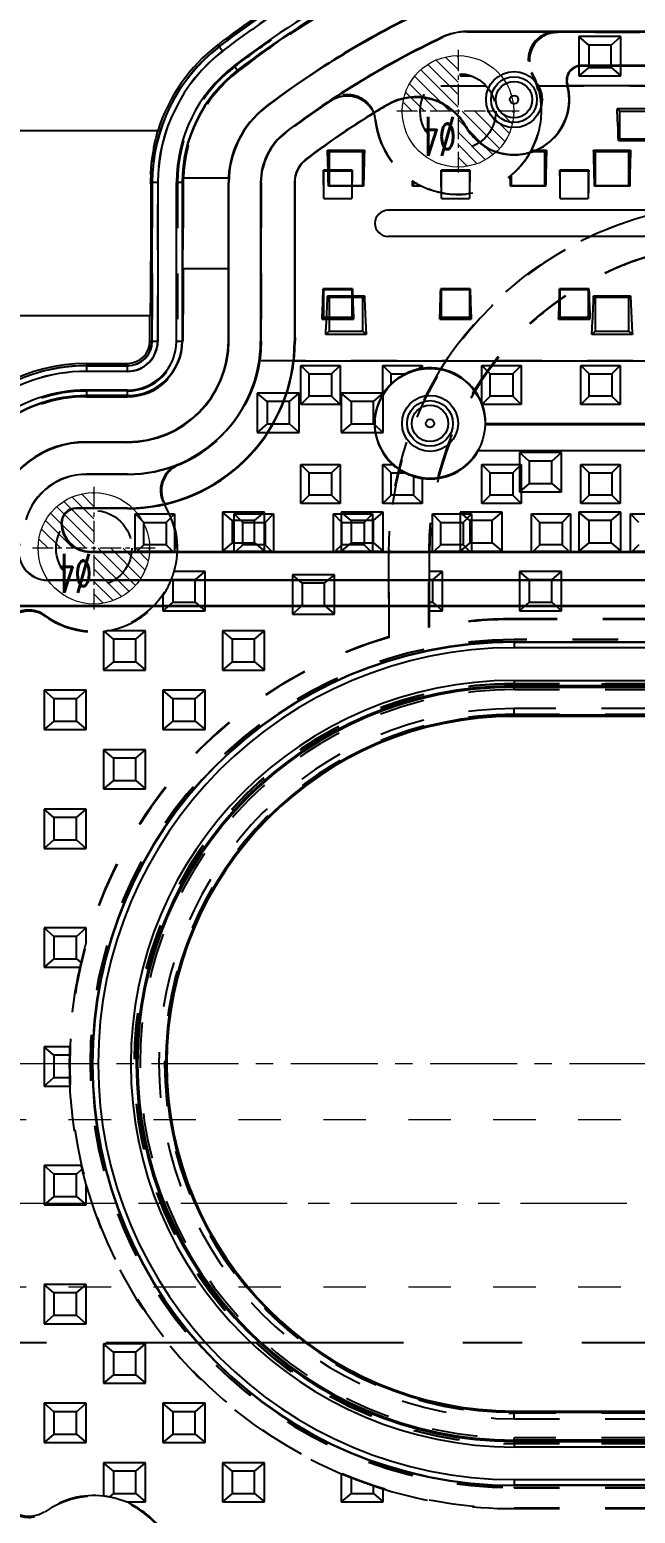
# Model space of a CAD drawing. Header units: millimetres. Extents: x -1495 to -116, y -3881 to 1305.
# Drawn here: x -769.8 to -748, y -362.9 to -309.7 of the extents above; entities that cross this region are included whole.
import ezdxf

# ---------------------------------------------------------------- set-up
doc = ezdxf.new("R2010")
doc.units = ezdxf.units.MM
doc.header["$LTSCALE"] = 16.335
doc.linetypes.add('CENTER', pattern=[0.6, 0.375, -0.075, 0.075, -0.075])
doc.linetypes.add('HIDDEN', pattern=[0.2, 0.1, -0.1])
doc.layers.get('0').update_dxf_attribs({"linetype": 'CONTINUOUS'})
for name, color, linetype, lineweight in [('center', 1, 'CENTER', 9), ('cool', 153, 'HIDDEN', 9), ('epin', 13, 'CONTINUOUS', 9)]:
    doc.layers.add(name, color=color, linetype=linetype, lineweight=lineweight)
doc.layers.add('DEFAULT_2', color=8, linetype='HIDDEN')
doc.styles.add('TXT05', font='txt.shx', dxfattribs={"width": 0.5, "bigfont": 'gbcbig.shx'})

# ---------------------------------------------------------------- blocks, each defined once
blk = doc.blocks.new('epin_ejp_4')
at = {"layer": 'epin'}
h = blk.add_hatch(dxfattribs=at)
h.set_pattern_fill('_ANSI31', color=123, scale=0.1, angle=90, style=0)
h.set_pattern_definition([(135, (760.4252, 313.6428), (-0.2245064, -0.2245064), [])])
h.paths.add_polyline_path([(0, 2, 0.414214), (-2, 0), (0, 0)])
h.paths.add_polyline_path([(2, 0), (0, 0), (0, -2, 0.414214)])
at = {"layer": 'epin', "color": 1, "linetype": 'CENTER', "ltscale": 0.124395}
for p, q in [((0, -2.2), (0, 2.2)), ((-2.2, 0), (2.2, 0))]:
    blk.add_line(p, q, dxfattribs=at)
at = {"layer": 'epin'}
blk.add_circle((0, 0), 2, dxfattribs=at)
at = {"layer": 'epin', "color": 6, "style": 'TXT05', "width": 0.5}
blk.add_text('%%c4', height=1.4, dxfattribs=at).set_placement((0.08, 0.2))
blk = doc.blocks.new('5')
at = {"layer": 'epin', "rotation": 180}
for p in [(-966.97, 2391.298), (-980.035, 2375.62)]:
    blk.add_blockref('epin_ejp_4', p, dxfattribs=at)

msp = doc.modelspace()

# ---------------------------------------------------------------- linework, layer by layer
at = {"color": 7, "linetype": 'Continuous'}
for p, q in [((-715.2, -309.777), (-754.082, -309.777)), ((-754.082, -309.777), (-754.082, -309.787)), ((-754.082, -309.787), (-740.868, -309.787)), ((-763.014, -310.253), (-762.84, -310.48)), ((-754.973, -309.979), (-754.968, -309.989)), ((-762.302, -311.178), (-762.434, -311.007)), ((-731.28, -310.993), (-749.968, -310.993)), ((-749.968, -310.993), (-749.968, -311.014)), ((-731.28, -311.014), (-749.968, -311.014)), ((-750.487, -311.68), (-750.467, -311.674)), ((-750.455, -311.717), (-730.275, -311.717)), ((-756.94, -312.402), (-756.932, -312.416)), ((-747.495, -312.543), (-748.689, -312.543)), ((-748.594, -312.638), (-748.689, -312.543)), ((-748.594, -312.638), (-747.589, -312.638)), ((-748.594, -313.643), (-748.594, -312.638)), ((-765.168, -313.341), (-770.475, -313.341)), ((-760.588, -313.405), (-760.595, -313.397)), ((-754.112, -313.175), (-754.123, -313.181)), ((-748.594, -313.643), (-748.637, -313.686)), ((-748.637, -313.686), (-747.546, -313.686)), ((-747.589, -313.643), (-748.594, -313.643)), ((-759.848, -314.367), (-759.854, -314.36)), ((-758.192, -314.755), (-759.226, -314.755)), ((-759.211, -314.77), (-758.206, -314.77)), ((-759.211, -315.769), (-759.211, -314.77)), ((-758.206, -314.77), (-758.206, -315.769)), ((-753.971, -314.755), (-755.005, -314.755)), ((-754.99, -314.77), (-753.985, -314.77)), ((-754.99, -315.769), (-754.99, -314.77)), ((-753.985, -314.77), (-753.985, -315.769)), ((-749.707, -314.755), (-750.741, -314.755)), ((-750.726, -314.77), (-749.721, -314.77)), ((-750.726, -315.769), (-750.726, -314.77)), ((-749.721, -314.77), (-749.721, -315.769)), ((-765.163, -315.195), (-765.424, -315.195)), ((-765.364, -320.879), (-765.364, -315.195)), ((-765.163, -315.195), (-765.163, -320.879)), ((-764.296, -315.193), (-764.497, -315.193)), ((-764.497, -320.879), (-764.497, -315.193)), ((-764.296, -315.193), (-764.296, -320.879)), ((-764.281, -315.193), (-764.281, -320.879)), ((-762.636, -320.879), (-762.636, -315.19)), ((-762.619, -320.879), (-762.619, -315.19)), ((-761.467, -315.188), (-761.477, -315.188)), ((-761.477, -315.188), (-761.477, -320.879)), ((-761.467, -315.188), (-761.467, -320.879)), ((-760.253, -315.186), (-760.261, -315.186)), ((-760.261, -315.186), (-760.261, -320.879)), ((-759.211, -315.769), (-758.206, -315.769)), ((-730.275, -316.185), (-756.908, -316.185)), ((-756.908, -316.185), (-756.908, -316.189)), ((-754.99, -315.769), (-753.985, -315.769)), ((-750.726, -315.769), (-749.721, -315.769)), ((-730.275, -317.126), (-756.908, -317.126)), ((-756.908, -317.126), (-756.908, -317.13)), ((-758.181, -319.009), (-759.236, -319.009)), ((-759.211, -319.034), (-759.236, -319.009)), ((-759.211, -319.034), (-758.206, -319.034)), ((-759.211, -320.039), (-759.211, -319.034)), ((-758.206, -319.034), (-758.181, -319.009)), ((-758.206, -319.034), (-758.206, -320.039)), ((-753.96, -319.009), (-755.015, -319.009)), ((-754.99, -319.034), (-755.015, -319.009)), ((-754.99, -319.034), (-753.985, -319.034)), ((-754.99, -320.039), (-754.99, -319.034)), ((-753.985, -319.034), (-753.96, -319.009)), ((-753.985, -319.034), (-753.985, -320.039)), ((-749.697, -319.009), (-750.751, -319.009)), ((-750.726, -319.034), (-750.751, -319.009)), ((-750.726, -319.034), (-749.721, -319.034)), ((-750.726, -320.039), (-750.726, -319.034)), ((-749.721, -319.034), (-749.697, -319.009)), ((-749.721, -319.034), (-749.721, -320.039)), ((-765.45, -319.974), (-770.475, -319.974)), ((-765.45, -320.879), (-765.45, -319.974)), ((-759.211, -320.039), (-759.272, -320.1)), ((-759.272, -320.1), (-758.145, -320.1)), ((-758.206, -320.039), (-759.211, -320.039)), ((-758.206, -320.039), (-758.145, -320.1)), ((-754.99, -320.039), (-755.051, -320.1)), ((-755.051, -320.1), (-753.924, -320.1)), ((-753.985, -320.039), (-754.99, -320.039)), ((-753.985, -320.039), (-753.924, -320.1)), ((-750.726, -320.039), (-750.787, -320.1)), ((-750.787, -320.1), (-749.66, -320.1)), ((-749.721, -320.039), (-750.726, -320.039)), ((-749.721, -320.039), (-749.66, -320.1)), ((-765.45, -320.879), (-765.163, -320.879)), ((-764.497, -320.879), (-764.296, -320.879)), ((-762.636, -320.879), (-762.619, -320.879)), ((-761.477, -320.879), (-761.467, -320.879)), ((-760.261, -320.879), (-760.245, -320.879)), ((-767.73, -321.683), (-766.254, -321.683)), ((-767.73, -321.683), (-767.73, -321.97)), ((-767.73, -321.769), (-766.254, -321.769)), ((-766.254, -321.97), (-767.73, -321.97)), ((-766.254, -321.97), (-766.254, -321.683)), ((-730.275, -321.599), (-760.283, -321.599)), ((-760.036, -321.753), (-758.629, -321.753)), ((-759.735, -322.055), (-760.036, -321.753)), ((-760.036, -323.16), (-760.036, -321.753)), ((-758.931, -322.055), (-758.629, -321.753)), ((-758.629, -321.753), (-758.629, -323.16)), ((-757.092, -321.753), (-755.685, -321.753)), ((-756.791, -322.055), (-757.092, -321.753)), ((-757.092, -322.781), (-757.092, -321.753)), ((-755.821, -321.889), (-755.685, -321.753)), ((-755.685, -321.753), (-755.685, -321.862)), ((-753.539, -321.753), (-752.132, -321.753)), ((-753.238, -322.055), (-753.539, -321.753)), ((-753.539, -323.119), (-753.539, -321.753)), ((-752.434, -322.055), (-752.132, -321.753)), ((-752.132, -321.753), (-752.132, -323.16)), ((-749.986, -321.753), (-748.579, -321.753)), ((-749.685, -322.055), (-749.986, -321.753)), ((-749.986, -323.16), (-749.986, -321.753)), ((-748.881, -322.055), (-748.579, -321.753)), ((-748.579, -321.753), (-748.579, -323.16)), ((-759.735, -322.055), (-758.931, -322.055)), ((-759.735, -322.859), (-759.735, -322.055)), ((-758.931, -322.055), (-758.931, -322.859)), ((-756.791, -322.055), (-756.286, -322.055)), ((-756.791, -322.414), (-756.791, -322.055)), ((-753.238, -322.055), (-752.434, -322.055)), ((-753.238, -322.859), (-753.238, -322.055)), ((-752.434, -322.055), (-752.434, -322.859)), ((-749.685, -322.055), (-748.881, -322.055)), ((-749.685, -322.859), (-749.685, -322.055)), ((-748.881, -322.055), (-748.881, -322.859)), ((-767.731, -322.636), (-766.254, -322.636)), ((-767.731, -322.636), (-767.731, -322.837)), ((-766.254, -322.837), (-767.731, -322.837)), ((-766.254, -322.852), (-767.731, -322.852)), ((-766.254, -322.837), (-766.254, -322.636)), ((-759.735, -322.859), (-760.036, -323.16)), ((-758.931, -322.859), (-759.735, -322.859)), ((-758.931, -322.859), (-758.629, -323.16)), ((-753.238, -322.859), (-753.528, -323.149)), ((-752.434, -322.859), (-753.238, -322.859)), ((-752.434, -322.859), (-752.132, -323.16)), ((-749.685, -322.859), (-749.986, -323.16)), ((-748.881, -322.859), (-749.685, -322.859)), ((-748.881, -322.859), (-748.579, -323.16)), ((-758.629, -323.16), (-760.036, -323.16)), ((-752.132, -323.16), (-753.524, -323.16)), ((-748.579, -323.16), (-749.986, -323.16)), ((-753.425, -323.87), (-737.276, -323.87)), ((-737.296, -323.849), (-753.406, -323.849)), ((-767.734, -324.497), (-766.254, -324.497)), ((-767.734, -324.497), (-767.734, -324.514)), ((-767.734, -324.514), (-766.254, -324.514)), ((-766.254, -324.514), (-766.254, -324.497)), ((-753.679, -324.807), (-737.021, -324.807)), ((-753.669, -324.825), (-753.679, -324.807)), ((-737.032, -324.825), (-753.669, -324.825)), ((-766.254, -325.656), (-767.735, -325.656)), ((-767.735, -325.656), (-767.735, -325.666)), ((-766.254, -325.666), (-767.735, -325.666)), ((-766.254, -325.666), (-766.254, -325.656)), ((-760.036, -325.307), (-758.629, -325.307)), ((-759.735, -325.608), (-760.036, -325.307)), ((-760.036, -326.714), (-760.036, -325.307)), ((-759.735, -325.608), (-758.931, -325.608)), ((-759.735, -326.412), (-759.735, -325.608)), ((-758.931, -325.608), (-758.629, -325.307)), ((-758.931, -325.608), (-758.931, -326.412)), ((-758.629, -325.307), (-758.629, -326.714)), ((-757.092, -325.307), (-756.747, -325.307)), ((-756.791, -325.608), (-757.092, -325.307)), ((-757.092, -326.714), (-757.092, -325.307)), ((-756.791, -325.608), (-756.303, -325.608)), ((-756.791, -326.412), (-756.791, -325.608)), ((-755.987, -325.736), (-755.987, -326.412)), ((-753.539, -325.307), (-752.132, -325.307)), ((-753.238, -325.608), (-753.539, -325.307)), ((-753.539, -326.714), (-753.539, -325.307)), ((-753.238, -325.608), (-752.434, -325.608)), ((-753.238, -326.412), (-753.238, -325.608)), ((-752.434, -325.608), (-752.132, -325.307)), ((-752.434, -325.608), (-752.434, -326.412)), ((-752.132, -325.307), (-752.132, -326.714)), ((-749.986, -325.307), (-748.579, -325.307)), ((-749.685, -325.608), (-749.986, -325.307)), ((-749.986, -326.714), (-749.986, -325.307)), ((-749.685, -325.608), (-748.881, -325.608)), ((-749.685, -326.412), (-749.685, -325.608)), ((-748.881, -325.608), (-748.579, -325.307)), ((-748.881, -325.608), (-748.881, -326.412)), ((-748.579, -325.307), (-748.579, -326.714)), ((-755.685, -325.81), (-755.685, -326.714)), ((-759.735, -326.412), (-760.036, -326.714)), ((-758.629, -326.714), (-760.036, -326.714)), ((-758.931, -326.412), (-759.735, -326.412)), ((-758.931, -326.412), (-758.629, -326.714)), ((-756.791, -326.412), (-757.092, -326.714)), ((-755.685, -326.714), (-757.092, -326.714)), ((-755.987, -326.412), (-756.791, -326.412)), ((-755.987, -326.412), (-755.685, -326.714)), ((-753.238, -326.412), (-753.539, -326.714)), ((-752.132, -326.714), (-753.539, -326.714)), ((-752.434, -326.412), (-753.238, -326.412)), ((-752.434, -326.412), (-752.132, -326.714)), ((-749.685, -326.412), (-749.986, -326.714)), ((-748.579, -326.714), (-749.986, -326.714)), ((-748.881, -326.412), (-749.685, -326.412)), ((-748.881, -326.412), (-748.579, -326.714)), ((-766.254, -326.872), (-768.092, -326.872)), ((-768.092, -326.872), (-768.092, -326.893)), ((-766.254, -326.893), (-768.092, -326.893)), ((-766.254, -326.893), (-766.254, -326.872)), ((-765.975, -327.083), (-764.568, -327.083)), ((-765.674, -327.385), (-765.975, -327.083)), ((-765.975, -328.432), (-765.975, -327.083)), ((-764.87, -327.385), (-764.568, -327.083)), ((-764.568, -327.083), (-764.568, -328.432)), ((-762.422, -327.083), (-761.015, -327.083)), ((-762.121, -327.385), (-762.422, -327.083)), ((-762.422, -328.432), (-762.422, -327.083)), ((-761.317, -327.385), (-761.015, -327.083)), ((-761.015, -327.083), (-761.015, -328.432)), ((-758.869, -327.083), (-757.462, -327.083)), ((-758.568, -327.385), (-758.869, -327.083)), ((-758.869, -328.432), (-758.869, -327.083)), ((-757.764, -327.385), (-757.462, -327.083)), ((-757.462, -327.083), (-757.462, -328.432)), ((-755.316, -327.083), (-753.909, -327.083)), ((-755.014, -327.385), (-755.316, -327.083)), ((-755.316, -328.432), (-755.316, -327.083)), ((-754.21, -327.385), (-753.909, -327.083)), ((-753.909, -327.083), (-753.909, -328.432)), ((-751.763, -327.083), (-750.356, -327.083)), ((-751.461, -327.385), (-751.763, -327.083)), ((-751.763, -328.432), (-751.763, -327.083)), ((-750.657, -327.385), (-750.356, -327.083)), ((-750.356, -327.083), (-750.356, -328.432)), ((-748.209, -327.083), (-746.802, -327.083)), ((-747.908, -327.385), (-748.209, -327.083)), ((-748.209, -328.432), (-748.209, -327.083)), ((-768.61, -327.411), (-768.631, -327.411)), ((-765.674, -327.385), (-764.87, -327.385)), ((-765.674, -328.189), (-765.674, -327.385)), ((-764.87, -327.385), (-764.87, -328.189)), ((-762.121, -327.385), (-761.317, -327.385)), ((-762.121, -328.189), (-762.121, -327.385)), ((-761.317, -327.385), (-761.317, -328.189)), ((-758.568, -327.385), (-757.764, -327.385)), ((-758.568, -328.189), (-758.568, -327.385)), ((-757.764, -327.385), (-757.764, -328.189)), ((-755.014, -327.385), (-754.21, -327.385)), ((-755.014, -328.189), (-755.014, -327.385)), ((-754.21, -327.385), (-754.21, -328.189)), ((-751.461, -327.385), (-750.657, -327.385)), ((-751.461, -328.189), (-751.461, -327.385)), ((-750.657, -327.385), (-750.657, -328.189)), ((-767.589, -328.432), (-765.975, -328.432)), ((-767.589, -328.432), (-767.589, -328.453)), ((-765.975, -328.432), (-765.918, -328.433)), ((-765.674, -328.189), (-765.918, -328.433)), ((-764.87, -328.189), (-765.674, -328.189)), ((-764.87, -328.189), (-764.626, -328.433)), ((-764.626, -328.433), (-764.568, -328.432)), ((-764.568, -328.432), (-762.422, -328.432)), ((-762.422, -328.432), (-762.365, -328.433)), ((-762.121, -328.189), (-762.365, -328.433)), ((-761.317, -328.189), (-762.121, -328.189)), ((-761.317, -328.189), (-761.073, -328.433)), ((-761.073, -328.433), (-761.015, -328.432)), ((-761.015, -328.432), (-758.869, -328.432)), ((-758.869, -328.432), (-758.812, -328.433)), ((-758.568, -328.189), (-758.812, -328.433)), ((-757.764, -328.189), (-758.568, -328.189)), ((-757.764, -328.189), (-757.519, -328.433)), ((-757.519, -328.433), (-757.462, -328.432)), ((-757.462, -328.432), (-755.316, -328.432)), ((-755.316, -328.432), (-755.259, -328.433)), ((-755.014, -328.189), (-755.259, -328.433)), ((-754.21, -328.189), (-755.014, -328.189)), ((-754.21, -328.189), (-753.966, -328.433)), ((-753.966, -328.433), (-753.909, -328.432)), ((-753.909, -328.432), (-751.763, -328.432)), ((-751.763, -328.432), (-751.705, -328.433)), ((-751.461, -328.189), (-751.705, -328.433)), ((-750.657, -328.189), (-751.461, -328.189)), ((-750.657, -328.189), (-750.413, -328.433)), ((-750.413, -328.433), (-750.356, -328.432)), ((-750.356, -328.432), (-748.209, -328.432)), ((-748.209, -328.432), (-748.152, -328.433)), ((-747.908, -328.189), (-748.152, -328.433)), ((-767.589, -328.453), (-718.215, -328.453)), ((-764.626, -328.433), (-765.918, -328.433)), ((-761.073, -328.433), (-762.365, -328.433)), ((-757.519, -328.433), (-758.812, -328.433)), ((-753.966, -328.433), (-755.259, -328.433)), ((-750.413, -328.433), (-751.705, -328.433)), ((-746.86, -328.433), (-748.152, -328.433)), ((-718.215, -329.458), (-769.12, -329.458)), ((-769.12, -329.458), (-769.12, -329.463)), ((-769.12, -329.463), (-718.215, -329.463)), ((-718.215, -330.384), (-770.623, -330.384)), ((-770.619, -330.39), (-718.215, -330.39)), ((-752.385, -331.669), (-718.215, -331.669)), ((-752.385, -331.684), (-718.215, -331.684)), ((-752.385, -331.684), (-752.385, -331.885)), ((-718.215, -331.885), (-752.385, -331.885)), ((-752.385, -333.054), (-718.215, -333.054)), ((-752.385, -333.054), (-752.385, -333.302)), ((-718.215, -333.255), (-752.385, -333.255)), ((-752.385, -333.302), (-718.215, -333.302)), ((-718.215, -334.307), (-752.385, -334.307)), ((-752.385, -334.307), (-752.385, -334.346)), ((-718.215, -334.346), (-752.385, -334.346)), ((-752.385, -359.27), (-718.215, -359.27)), ((-752.385, -359.27), (-752.385, -359.309)), ((-752.385, -359.309), (-718.215, -359.309)), ((-718.215, -360.314), (-752.385, -360.314)), ((-752.385, -360.314), (-752.385, -360.562)), ((-752.385, -360.361), (-718.215, -360.361)), ((-718.215, -360.562), (-752.385, -360.562)), ((-752.385, -361.731), (-718.215, -361.731)), ((-752.385, -361.731), (-752.385, -361.932)), ((-718.215, -361.932), (-752.385, -361.932)), ((-718.215, -361.947), (-752.385, -361.947))]:
    msp.add_line(p, q, dxfattribs=at)
at = {"color": 1, "linetype": 'CENTER', "ltscale": 1.741537}
msp.add_line((-835.3, -356.808), (-635.3, -356.808), dxfattribs=at)
at = {"color": 7, "linetype": 'Continuous'}
for centre, radius in [((-752.385, -312.219), 1.005), ((-752.385, -312.219), 0.821), ((-752.385, -312.219), 0.653), ((-752.385, -312.219), 0.151), ((-755.4, -323.836), 1.973), ((-755.4, -323.836), 1.005), ((-755.4, -323.836), 0.821), ((-755.4, -323.836), 0.653), ((-755.4, -323.836), 0.151)]:
    msp.add_circle(centre, radius, dxfattribs=at)
for centre, radius, start, end in [((-742.89, -336.473), 32.973, 124.0666, 127.5064), ((-754.082, -311.834), 2.057, 90, 115.6611), ((-754.082, -311.834), 2.047, 90, 115.699), ((-759.219, -315.195), 6.145, 127.5222, 180), ((-759.219, -315.195), 6.231, 127.5224, 162.6938), ((-759.219, -315.195), 5.944, 127.5205, 180), ((-759.219, -315.193), 5.277, 127.5246, 180), ((-759.219, -315.193), 5.076, 127.5226, 180), ((-759.219, -315.193), 5.062, 127.5245, 180), ((-749.968, -311.532), 0.539, 90, 195.8651), ((-749.968, -311.532), 0.518, 90, 195.8651), ((-752.385, -312.219), 1.973, 208.9666, 15.8651), ((-752.385, -312.219), 1.994, 14.5939, 15.8651), ((-752.401, -312.206), 2.006, 359.6365, 14.1301), ((-755.902, -314.166), 2.047, 28.9666, 120.4704), ((-755.902, -314.176), 2.039, 29.2221, 120.3208), ((-759.219, -315.19), 3.417, 127.5215, 180), ((-759.219, -315.19), 3.399, 127.5207, 180), ((-759.219, -315.188), 2.258, 127.5235, 180), ((-759.219, -315.188), 2.248, 127.5251, 180), ((-759.219, -315.186), 1.042, 127.5174, 180), ((-759.22, -315.187), 1.033, 127.4245, 179.9263), ((-759.062, -315.168), 6.363, 177.6872, 180.2445), ((-756.908, -316.658), 0.468, 90, 270), ((-766.254, -320.879), 5.993, 270, 0), ((-766.254, -320.879), 4.787, 270, 0), ((-766.254, -320.879), 4.777, 270, 360), ((-766.254, -320.879), 3.636, 270, 360), ((-766.254, -320.879), 3.618, 270, 0), ((-766.254, -320.879), 1.973, 270, 0), ((-766.254, -320.879), 1.959, 270, 360), ((-766.254, -320.879), 1.758, 270, 0), ((-766.254, -320.879), 1.091, 270, 360), ((-766.254, -320.879), 0.89, 270, 360), ((-766.254, -320.879), 0.804, 270, 360), ((-766.42, -320.912), 6.176, 353.6087, 0.3034), ((-767.73, -327.914), 6.145, 90, 164.0446), ((-767.73, -327.914), 5.944, 90, 164.0485), ((-767.73, -327.914), 6.231, 90, 146.1892), ((-766.254, -320.879), 6.014, 270, 353.1229), ((-755.4, -323.836), 1.994, 21.0695, 98.2228), ((-755.4, -323.836), 1.989, 116.447, 134.3624), ((-767.731, -327.914), 5.277, 90, 164.0646), ((-767.731, -327.914), 5.076, 90, 164.0669), ((-767.731, -327.914), 5.062, 90, 164.066), ((-755.4, -323.836), 1.994, 148.0521, 227.5198), ((-755.4, -323.836), 1.994, 359.6338, 19.7951), ((-767.734, -327.914), 3.417, 90, 164.0998), ((-767.734, -327.914), 3.399, 90, 164.1005), ((-755.4, -323.836), 1.994, 261.7753, 330.2599), ((-767.735, -327.914), 2.258, 90, 164.1171), ((-767.735, -327.914), 2.248, 90, 164.1203), ((-755.4, -323.836), 1.989, 243.0044, 252.8436), ((-768.092, -327.411), 0.539, 90, 180), ((-768.092, -327.411), 0.518, 90, 180), ((-767.589, -327.411), 1.042, 180, 270), ((-767.589, -327.411), 1.021, 180, 270), ((-769.12, -328.416), 1.047, 165.7137, 270), ((-769.12, -328.416), 1.042, 165.7059, 270), ((-752.385, -346.808), 15.139, 90, 270), ((-752.385, -346.808), 15.124, 90, 270), ((-752.385, -346.808), 14.923, 90, 270), ((-752.385, -346.808), 13.754, 90, 270), ((-752.385, -346.808), 13.553, 90, 270), ((-752.385, -346.808), 13.506, 90, 270), ((-752.385, -346.808), 12.501, 90, 270), ((-752.385, -346.808), 12.462, 90, 270)]:
    msp.add_arc(centre, radius, start, end, dxfattribs=at)
for centre, major_axis, ratio, start_param, end_param in [((-748.921, -316.658), (0, -5.779), 0.057143, -4.172218, -3.920061), ((-757.88, -316.658), (0, -5.779), 0.057143, -1.906287, -1.72521), ((-753.659, -316.658), (0, -5.779), 0.057143, -1.906287, -1.72521), ((-749.395, -316.658), (0, -5.779), 0.057143, -1.906287, -1.72521), ((-760.224, -316.658), (0, -5.779), 0.005236, -1.828318, -0.751838), ((-759.537, -316.658), (0, -5.779), 0.057143, 0.932787, 1.151782), ((-757.88, -316.658), (0, -5.779), 0.057143, -1.151782, -0.932787), ((-755.316, -316.658), (0, -5.779), 0.057143, 0.932787, 1.151782), ((-753.659, -316.658), (0, -5.779), 0.057143, -1.151782, -0.932787), ((-751.052, -316.658), (0, -5.779), 0.057143, 0.932787, 1.151782), ((-749.395, -316.658), (0, -5.779), 0.057143, -1.151782, -0.932787), ((-755.4, -323.802), (0, -1.959), 0.999848, -2.925136, -2.67217), ((-755.365, -323.836), (-2, 0), 0.999848, -1.410028, -1.341027), ((-755.434, -323.836), (-1.965, 0), 0.999848, -0.809082, -0.566901), ((-755.436, -323.836), (-2.027, 0), 0.999848, -2.79605, -2.780084), ((-755.4, -323.871), (0, -2.007), 0.999848, -4.350525, -4.344547), ((-755.4, -323.801), (0, -2.021), 0.999848, -0.729708, -0.4633), ((-755.365, -323.836), (-2, 0), 0.999848, 1.254726, 1.410028)]:
    msp.add_ellipse(centre, major_axis=major_axis, ratio=ratio, start_param=start_param, end_param=end_param, dxfattribs=at)
for points, knots in [([(-756.696, -306.4), (-757.809, -306.936), (-759.988, -308.108), (-762.035, -309.501), (-763.014, -310.253)], [0, 0, 0, 0, 0.500024, 1, 1, 1, 1]), ([(-762.962, -310.321), (-762.529, -309.988), (-760.762, -308.703), (-758.872, -307.59), (-757.411, -306.849)], [0, 0, 0, 0, 0.25019, 1, 1, 1, 1]), ([(-762.839, -310.48), (-762.409, -310.15), (-760.653, -308.871), (-758.773, -307.765), (-757.321, -307.029)], [0, 0, 0, 0, 0.25008, 1, 1, 1, 1]), ([(-756.282, -307.259), (-756.824, -307.52), (-758.965, -308.61), (-761.004, -309.91), (-762.434, -311.007)], [0, 0, 0, 0, 0.250111, 1, 1, 1, 1]), ([(-756.195, -307.44), (-756.734, -307.699), (-758.863, -308.784), (-760.89, -310.075), (-762.311, -311.167)], [0, 0, 0, 0, 0.250248, 1, 1, 1, 1]), ([(-762.302, -311.178), (-761.355, -310.451), (-759.373, -309.105), (-757.265, -307.971), (-756.188, -307.453)], [0, 0, 0, 0, 0.499986, 1, 1, 1, 1]), ([(-755.475, -308.935), (-756.501, -309.428), (-758.51, -310.506), (-760.398, -311.787), (-761.3, -312.48)], [0, 0, 0, 0, 0.500028, 1, 1, 1, 1]), ([(-761.29, -312.494), (-760.388, -311.801), (-758.501, -310.521), (-756.493, -309.444), (-755.467, -308.951)], [0, 0, 0, 0, 0.499983, 1, 1, 1, 1]), ([(-754.973, -309.979), (-755.963, -310.455), (-757.902, -311.493), (-759.724, -312.728), (-760.595, -313.397)], [0, 0, 0, 0, 0.500019, 1, 1, 1, 1]), ([(-760.588, -313.405), (-759.718, -312.737), (-757.897, -311.503), (-755.959, -310.465), (-754.97, -309.99)], [0, 0, 0, 0, 0.499981, 1, 1, 1, 1]), ([(-756.932, -312.416), (-757.175, -312.558), (-758.177, -313.162), (-759.143, -313.827), (-759.848, -314.367)], [0, 0, 0, 0, 0.240619, 1, 1, 1, 1]), ([(-754.123, -313.181), (-754.018, -313.368), (-753.736, -313.724), (-753.145, -314.097), (-752.432, -314.246), (-751.712, -314.13), (-751.099, -313.781), (-750.672, -313.285), (-750.443, -312.748), (-750.396, -312.386), (-750.395, -312.219)], [0, 0, 0, 0, 0.123138, 0.25656, 0.394903, 0.533519, 0.667865, 0.792585, 0.903594, 1, 1, 1, 1]), ([(-765.419, -314.911), (-765.414, -314.796), (-765.4, -314.578), (-765.363, -314.27), (-765.319, -314.002), (-765.279, -313.804), (-765.248, -313.669), (-765.227, -313.584), (-765.209, -313.512), (-765.194, -313.453), (-765.182, -313.406), (-765.174, -313.375), (-765.17, -313.358), (-765.168, -313.349), (-765.168, -313.345), (-765.168, -313.341), (-765.168, -313.341)], [0, 0, 0, 0, 0.216142, 0.41154, 0.583346, 0.728879, 0.790978, 0.845538, 0.89226, 0.930861, 0.961098, 0.98276, 0.990327, 0.995708, 0.998906, 1, 1, 1, 1]), ([(-765.424, -315.195), (-765.423, -315.459), (-765.422, -316.002), (-765.421, -316.82), (-765.422, -317.505), (-765.424, -318.034), (-765.425, -318.402), (-765.428, -318.742), (-765.43, -319.048), (-765.433, -319.316), (-765.435, -319.514), (-765.438, -319.649), (-765.439, -319.733), (-765.441, -319.805), (-765.443, -319.864), (-765.444, -319.91), (-765.446, -319.941), (-765.447, -319.958), (-765.448, -319.967), (-765.449, -319.971), (-765.45, -319.974), (-765.45, -319.974)], [0, 0, 0, 0, 0.165923, 0.34078, 0.513432, 0.595452, 0.672827, 0.744326, 0.808791, 0.865197, 0.912635, 0.932751, 0.950346, 0.96536, 0.977732, 0.987407, 0.994347, 0.996787, 0.998538, 0.999602, 1, 1, 1, 1]), ([(-753.406, -323.852), (-753.408, -323.854), (-753.412, -323.854), (-753.416, -323.859), (-753.413, -323.866), (-753.422, -323.867), (-753.425, -323.87)], [0, 0, 0, 0, 0.312242, 0.455557, 0.580055, 1, 1, 1, 1])]:
    msp.add_open_spline(points, degree=3, knots=knots, dxfattribs=at)
msp.add_open_spline([(-756.94, -312.402), (-757.949, -312.995), (-758.926, -313.647), (-759.854, -314.36)], degree=3, dxfattribs=at)
at = {"layer": 'center', "color": 1, "linetype": 'CENTER', "ltscale": 0.510071}
msp.add_line((-682.286, -346.808), (-782.535, -346.808), dxfattribs=at)
at = {"layer": 'cool', "ltscale": 0.932966}
for p, q in [((-814.09, -348.808), (-656.51, -348.808)), ((-814.09, -354.808), (-656.51, -354.808))]:
    msp.add_line(p, q, dxfattribs=at)
at = {"layer": 'cool', "color": 1, "linetype": 'CENTER', "ltscale": 0.621977}
msp.add_line((-825.3, -351.808), (-645.3, -351.808), dxfattribs=at)
at = {"layer": 'DEFAULT_2', "color": 8, "linetype": 'HIDDEN'}
for p, q in [((-750.87, -309.784), (-750.831, -309.808)), ((-715.2, -309.808), (-750.831, -309.808)), ((-748.551, -309.959), (-750.058, -309.959)), ((-749.707, -310.261), (-750.058, -309.959)), ((-750.058, -309.959), (-750.058, -311.366)), ((-748.903, -310.261), (-749.707, -310.261)), ((-749.707, -310.261), (-749.707, -311.065)), ((-748.903, -310.261), (-748.551, -309.959)), ((-748.903, -311.065), (-748.903, -310.261)), ((-748.551, -311.366), (-748.551, -309.959)), ((-762.302, -311.178), (-762.286, -311.2)), ((-754.322, -311.283), (-754.322, -311.366)), ((-754.234, -311.291), (-754.322, -311.366)), ((-754.322, -311.366), (-753.922, -311.366)), ((-749.707, -311.065), (-750.058, -311.366)), ((-750.058, -311.366), (-748.551, -311.366)), ((-749.707, -311.065), (-748.903, -311.065)), ((-748.903, -311.065), (-748.551, -311.366)), ((-753.379, -311.739), (-755.412, -311.739)), ((-730.275, -311.739), (-751.534, -311.739)), ((-758.926, -312.241), (-758.908, -312.206)), ((-761.292, -312.49), (-761.3, -312.48)), ((-760.59, -313.403), (-760.581, -313.415)), ((-759.078, -314.033), (-757.752, -314.033)), ((-759.018, -314.093), (-759.078, -314.033)), ((-757.812, -314.093), (-757.752, -314.033)), ((-751.753, -314.033), (-751.22, -314.033)), ((-751.28, -314.093), (-751.22, -314.033)), ((-749.531, -314.033), (-748.205, -314.033)), ((-749.471, -314.093), (-749.531, -314.033)), ((-748.265, -314.093), (-748.205, -314.033)), ((-757.812, -314.093), (-759.018, -314.093)), ((-759.018, -314.093), (-759.018, -315.299)), ((-757.812, -315.299), (-757.812, -314.093)), ((-751.28, -314.093), (-751.791, -314.093)), ((-751.28, -315.299), (-751.28, -314.093)), ((-748.265, -314.093), (-749.471, -314.093)), ((-749.471, -314.093), (-749.471, -315.299)), ((-748.265, -315.299), (-748.265, -314.093)), ((-762.623, -315.034), (-764.251, -315.034)), ((-759.211, -314.77), (-759.226, -314.755)), ((-758.206, -314.77), (-758.192, -314.755)), ((-754.99, -314.77), (-755.005, -314.755)), ((-753.985, -314.77), (-753.971, -314.755)), ((-752.486, -314.93), (-752.486, -315.299)), ((-750.726, -314.77), (-750.741, -314.755)), ((-749.721, -314.77), (-749.707, -314.755)), ((-765.373, -315.195), (-765.373, -320.879)), ((-765.172, -320.879), (-765.172, -315.195)), ((-764.461, -315.193), (-764.461, -320.879)), ((-764.296, -315.193), (-764.254, -315.193)), ((-764.26, -320.879), (-764.26, -315.193)), ((-762.623, -315.19), (-762.636, -315.19)), ((-761.47, -315.188), (-761.459, -315.188)), ((-759.018, -315.299), (-759.047, -315.327)), ((-757.784, -315.327), (-759.047, -315.327)), ((-759.018, -315.299), (-757.812, -315.299)), ((-757.812, -315.299), (-757.784, -315.327)), ((-756.003, -315.299), (-756.032, -315.327)), ((-755.691, -315.327), (-756.032, -315.327)), ((-756.003, -315.151), (-756.003, -315.299)), ((-756.003, -315.299), (-755.743, -315.299)), ((-752.486, -315.299), (-752.514, -315.327)), ((-751.251, -315.327), (-752.514, -315.327)), ((-752.486, -315.299), (-751.28, -315.299)), ((-751.28, -315.299), (-751.251, -315.327)), ((-749.471, -315.299), (-749.499, -315.327)), ((-748.236, -315.327), (-749.499, -315.327)), ((-749.471, -315.299), (-748.265, -315.299)), ((-748.265, -315.299), (-748.236, -315.327)), ((-764.254, -318.281), (-762.627, -318.281)), ((-764.254, -318.281), (-764.254, -320.879)), ((-762.627, -318.281), (-762.627, -320.879)), ((-759.077, -319.256), (-757.753, -319.256)), ((-759.018, -319.315), (-759.077, -319.256)), ((-757.812, -319.315), (-759.018, -319.315)), ((-759.018, -319.315), (-759.018, -320.521)), ((-757.812, -319.315), (-757.753, -319.256)), ((-757.812, -320.521), (-757.812, -319.315)), ((-749.53, -319.256), (-748.206, -319.256)), ((-749.471, -319.315), (-749.53, -319.256)), ((-748.265, -319.315), (-749.471, -319.315)), ((-749.471, -319.315), (-749.471, -320.521)), ((-748.265, -319.315), (-748.206, -319.256)), ((-748.265, -320.521), (-748.265, -319.315)), ((-764.254, -320.879), (-764.296, -320.879)), ((-761.451, -320.879), (-761.47, -320.879)), ((-759.018, -320.521), (-759.143, -320.646)), ((-757.688, -320.646), (-759.143, -320.646)), ((-759.018, -320.521), (-757.812, -320.521)), ((-757.812, -320.521), (-757.688, -320.646)), ((-749.471, -320.521), (-749.595, -320.646)), ((-748.14, -320.646), (-749.595, -320.646)), ((-749.471, -320.521), (-748.265, -320.521)), ((-748.265, -320.521), (-748.14, -320.646)), ((-766.254, -321.76), (-767.73, -321.76)), ((-767.73, -321.961), (-766.254, -321.961)), ((-761.497, -321.576), (-754.823, -321.576)), ((-753.019, -321.576), (-730.275, -321.576)), ((-766.254, -322.672), (-767.731, -322.672)), ((-767.731, -322.879), (-767.731, -322.837)), ((-767.731, -322.873), (-766.254, -322.873)), ((-767.731, -322.879), (-766.254, -322.879)), ((-766.254, -322.837), (-766.254, -322.879)), ((-760.094, -322.751), (-761.601, -322.751)), ((-761.249, -323.052), (-761.601, -322.751)), ((-761.601, -322.751), (-761.601, -324.158)), ((-760.445, -323.052), (-761.249, -323.052)), ((-761.249, -323.052), (-761.249, -323.856)), ((-760.445, -323.052), (-760.094, -322.751)), ((-760.445, -323.856), (-760.445, -323.052)), ((-760.094, -324.158), (-760.094, -322.751)), ((-757.079, -322.751), (-758.586, -322.751)), ((-758.234, -323.052), (-758.586, -322.751)), ((-758.586, -322.751), (-758.586, -324.158)), ((-757.43, -323.052), (-758.234, -323.052)), ((-758.234, -323.052), (-758.234, -323.856)), ((-757.43, -323.052), (-757.079, -322.751)), ((-757.43, -323.856), (-757.43, -323.052)), ((-757.079, -324.158), (-757.079, -322.751)), ((-761.249, -323.856), (-761.601, -324.158)), ((-761.601, -324.158), (-760.094, -324.158)), ((-761.249, -323.856), (-760.445, -323.856)), ((-760.445, -323.856), (-760.094, -324.158)), ((-758.234, -323.856), (-758.586, -324.158)), ((-758.586, -324.158), (-757.079, -324.158)), ((-758.234, -323.856), (-757.43, -323.856)), ((-757.43, -323.856), (-757.079, -324.158)), ((-766.254, -324.506), (-767.734, -324.506)), ((-750.683, -324.883), (-752.19, -324.883)), ((-751.839, -325.184), (-752.19, -324.883)), ((-752.19, -324.883), (-752.19, -326.29)), ((-751.035, -325.184), (-751.839, -325.184)), ((-751.839, -325.184), (-751.839, -325.988)), ((-751.035, -325.184), (-750.683, -324.883)), ((-751.035, -325.988), (-751.035, -325.184)), ((-750.683, -326.29), (-750.683, -324.883)), ((-764.415, -325.321), (-764.445, -325.308)), ((-751.839, -325.988), (-752.19, -326.29)), ((-752.19, -326.29), (-750.683, -326.29)), ((-751.839, -325.988), (-751.035, -325.988)), ((-751.035, -325.988), (-750.683, -326.29)), ((-761.342, -327.015), (-762.85, -327.015)), ((-762.498, -327.316), (-762.85, -327.015)), ((-762.85, -327.015), (-762.85, -328.422)), ((-761.694, -327.316), (-762.498, -327.316)), ((-762.498, -327.316), (-762.498, -328.12)), ((-761.694, -327.316), (-761.342, -327.015)), ((-761.694, -328.12), (-761.694, -327.316)), ((-761.342, -328.422), (-761.342, -327.015)), ((-757.079, -327.015), (-758.586, -327.015)), ((-758.234, -327.316), (-758.586, -327.015)), ((-758.586, -327.015), (-758.586, -328.422)), ((-757.43, -327.316), (-758.234, -327.316)), ((-758.234, -327.316), (-758.234, -328.12)), ((-757.43, -327.316), (-757.079, -327.015)), ((-757.43, -328.12), (-757.43, -327.316)), ((-757.079, -328.422), (-757.079, -327.015)), ((-752.815, -327.015), (-754.322, -327.015)), ((-753.97, -327.316), (-754.322, -327.015)), ((-754.322, -327.015), (-754.322, -328.422)), ((-753.166, -327.316), (-753.97, -327.316)), ((-753.97, -327.316), (-753.97, -328.12)), ((-753.166, -327.316), (-752.815, -327.015)), ((-753.166, -328.12), (-753.166, -327.316)), ((-752.815, -328.422), (-752.815, -327.015)), ((-748.551, -327.015), (-750.058, -327.015)), ((-749.707, -327.316), (-750.058, -327.015)), ((-750.058, -327.015), (-750.058, -328.422)), ((-748.903, -327.316), (-749.707, -327.316)), ((-749.707, -327.316), (-749.707, -328.12)), ((-748.903, -327.316), (-748.551, -327.015)), ((-748.903, -328.12), (-748.903, -327.316)), ((-748.551, -328.422), (-748.551, -327.015)), ((-762.498, -328.12), (-762.85, -328.422)), ((-762.85, -328.422), (-761.342, -328.422)), ((-762.498, -328.12), (-761.694, -328.12)), ((-761.694, -328.12), (-761.342, -328.422)), ((-758.234, -328.12), (-758.586, -328.422)), ((-758.586, -328.422), (-757.079, -328.422)), ((-758.234, -328.12), (-757.43, -328.12)), ((-757.43, -328.12), (-757.079, -328.422)), ((-755.44, -328.427), (-755.416, -328.451)), ((-755.44, -331.163), (-755.44, -328.427)), ((-753.97, -328.12), (-754.322, -328.422)), ((-754.322, -328.422), (-752.815, -328.422)), ((-753.97, -328.12), (-753.166, -328.12)), ((-753.166, -328.12), (-752.815, -328.422)), ((-749.707, -328.12), (-750.058, -328.422)), ((-750.058, -328.422), (-748.551, -328.422)), ((-749.707, -328.12), (-748.903, -328.12)), ((-748.903, -328.12), (-748.551, -328.422)), ((-756.868, -328.506), (-756.892, -328.482)), ((-756.892, -328.482), (-756.892, -331.494)), ((-756.868, -331.511), (-756.868, -328.506)), ((-755.416, -329.147), (-755.416, -328.451)), ((-764.63, -329.448), (-764.673, -329.411)), ((-763.826, -329.448), (-764.63, -329.448)), ((-764.63, -329.448), (-764.63, -330.252)), ((-763.474, -329.147), (-764.578, -329.147)), ((-763.826, -329.448), (-763.474, -329.147)), ((-763.826, -330.252), (-763.826, -329.448)), ((-763.474, -330.554), (-763.474, -329.147)), ((-758.83, -329.268), (-760.337, -329.268)), ((-759.986, -329.57), (-760.337, -329.268)), ((-760.337, -329.268), (-760.337, -330.675)), ((-759.182, -329.57), (-758.83, -329.268)), ((-758.83, -330.675), (-758.83, -329.268)), ((-755.421, -329.448), (-755.416, -329.147)), ((-755.298, -329.448), (-755.421, -329.448)), ((-755.421, -330.252), (-755.421, -329.448)), ((-754.947, -329.147), (-755.416, -329.147)), ((-755.298, -329.448), (-754.947, -329.147)), ((-755.298, -330.252), (-755.298, -329.448)), ((-754.947, -330.554), (-754.947, -329.147)), ((-750.683, -329.147), (-752.19, -329.147)), ((-751.839, -329.448), (-752.19, -329.147)), ((-752.19, -329.147), (-752.19, -330.554)), ((-751.035, -329.448), (-751.839, -329.448)), ((-751.839, -329.448), (-751.839, -330.252)), ((-751.035, -329.448), (-750.683, -329.147)), ((-751.035, -330.252), (-751.035, -329.448)), ((-750.683, -330.554), (-750.683, -329.147)), ((-764.982, -330.005), (-764.982, -330.554)), ((-759.182, -329.57), (-759.986, -329.57)), ((-759.986, -329.57), (-759.986, -330.374)), ((-759.182, -330.374), (-759.182, -329.57)), ((-764.63, -330.252), (-764.982, -330.554)), ((-764.982, -330.554), (-763.474, -330.554)), ((-764.63, -330.252), (-763.826, -330.252)), ((-763.826, -330.252), (-763.474, -330.554)), ((-759.986, -330.374), (-760.337, -330.675)), ((-759.986, -330.374), (-759.182, -330.374)), ((-759.182, -330.374), (-758.83, -330.675)), ((-755.421, -330.252), (-755.298, -330.252)), ((-755.416, -330.554), (-755.421, -330.252)), ((-755.416, -330.554), (-754.947, -330.554)), ((-755.416, -331.135), (-755.416, -330.554)), ((-755.298, -330.252), (-754.947, -330.554)), ((-751.839, -330.252), (-752.19, -330.554)), ((-752.19, -330.554), (-750.683, -330.554)), ((-751.839, -330.252), (-751.035, -330.252)), ((-751.035, -330.252), (-750.683, -330.554)), ((-760.337, -330.675), (-758.83, -330.675)), ((-744.3, -330.844), (-752.385, -330.844)), ((-752.385, -330.868), (-752.385, -330.844)), ((-744.3, -330.868), (-752.385, -330.868)), ((-767.114, -331.295), (-767.114, -332.685)), ((-766.762, -331.58), (-767.097, -331.293)), ((-765.606, -331.278), (-766.994, -331.278)), ((-765.958, -331.58), (-766.762, -331.58)), ((-766.762, -331.58), (-766.762, -332.384)), ((-765.958, -331.58), (-765.606, -331.278)), ((-765.958, -332.384), (-765.958, -331.58)), ((-765.606, -332.685), (-765.606, -331.278)), ((-761.342, -331.278), (-762.85, -331.278)), ((-762.498, -331.58), (-762.85, -331.278)), ((-762.85, -331.278), (-762.85, -332.685)), ((-761.694, -331.58), (-762.498, -331.58)), ((-762.498, -331.58), (-762.498, -332.384)), ((-761.694, -331.58), (-761.342, -331.278)), ((-761.694, -332.384), (-761.694, -331.58)), ((-761.342, -332.685), (-761.342, -331.278)), ((-756.868, -331.511), (-756.892, -331.494)), ((-755.44, -331.163), (-755.416, -331.135)), ((-742.121, -331.593), (-752.385, -331.593)), ((-752.385, -331.603), (-752.385, -331.593)), ((-742.124, -331.603), (-752.385, -331.603)), ((-752.385, -331.669), (-752.385, -331.684)), ((-766.762, -332.384), (-767.114, -332.685)), ((-767.114, -332.685), (-765.606, -332.685)), ((-766.762, -332.384), (-765.958, -332.384)), ((-765.958, -332.384), (-765.606, -332.685)), ((-762.498, -332.384), (-762.85, -332.685)), ((-762.85, -332.685), (-761.342, -332.685)), ((-762.498, -332.384), (-761.694, -332.384)), ((-761.694, -332.384), (-761.342, -332.685)), ((-752.385, -333.169), (-718.215, -333.169)), ((-718.215, -333.186), (-752.385, -333.186)), ((-767.738, -333.41), (-769.246, -333.41)), ((-768.894, -333.712), (-769.246, -333.41)), ((-769.246, -333.41), (-769.246, -334.817)), ((-768.09, -333.712), (-768.894, -333.712)), ((-768.894, -333.712), (-768.894, -334.516)), ((-768.09, -333.712), (-767.738, -333.41)), ((-768.09, -334.516), (-768.09, -333.712)), ((-767.738, -334.817), (-767.738, -333.41)), ((-763.474, -333.41), (-764.982, -333.41)), ((-764.63, -333.712), (-764.982, -333.41)), ((-764.982, -333.41), (-764.982, -334.817)), ((-763.826, -333.712), (-764.63, -333.712)), ((-764.63, -333.712), (-764.63, -334.516)), ((-763.826, -333.712), (-763.474, -333.41)), ((-763.826, -334.516), (-763.826, -333.712)), ((-763.474, -334.817), (-763.474, -333.41)), ((-752.385, -333.387), (-752.385, -333.302)), ((-752.385, -333.387), (-718.215, -333.387)), ((-718.215, -334.067), (-752.385, -334.067)), ((-752.385, -334.307), (-752.385, -334.067)), ((-752.385, -334.268), (-718.215, -334.268)), ((-768.894, -334.516), (-769.246, -334.817)), ((-769.246, -334.817), (-767.738, -334.817)), ((-768.894, -334.516), (-768.09, -334.516)), ((-768.09, -334.516), (-767.738, -334.817)), ((-764.63, -334.516), (-764.982, -334.817)), ((-764.982, -334.817), (-763.474, -334.817)), ((-764.63, -334.516), (-763.826, -334.516)), ((-763.826, -334.516), (-763.474, -334.817)), ((-765.606, -335.542), (-767.114, -335.542)), ((-766.762, -335.844), (-767.114, -335.542)), ((-767.114, -335.542), (-767.114, -336.949)), ((-765.958, -335.844), (-766.762, -335.844)), ((-766.762, -335.844), (-766.762, -336.648)), ((-765.958, -335.844), (-765.606, -335.542)), ((-765.958, -336.648), (-765.958, -335.844)), ((-765.606, -336.949), (-765.606, -335.542)), ((-766.762, -336.648), (-767.114, -336.949)), ((-767.114, -336.949), (-765.606, -336.949)), ((-766.762, -336.648), (-765.958, -336.648)), ((-765.958, -336.648), (-765.606, -336.949)), ((-767.738, -337.674), (-769.246, -337.674)), ((-768.894, -337.976), (-769.246, -337.674)), ((-769.246, -337.674), (-769.246, -339.081)), ((-768.09, -337.976), (-768.894, -337.976)), ((-768.894, -337.976), (-768.894, -338.78)), ((-768.09, -337.976), (-767.738, -337.674)), ((-768.09, -338.78), (-768.09, -337.976)), ((-767.738, -339.081), (-767.738, -337.674)), ((-768.894, -338.78), (-769.246, -339.081)), ((-768.894, -338.78), (-768.09, -338.78)), ((-768.09, -338.78), (-767.738, -339.081)), ((-769.246, -339.081), (-767.738, -339.081)), ((-767.738, -341.938), (-769.246, -341.938)), ((-768.894, -342.24), (-769.246, -341.938)), ((-769.246, -341.938), (-769.246, -343.345)), ((-768.09, -342.24), (-768.894, -342.24)), ((-768.894, -342.24), (-768.894, -343.044)), ((-768.09, -342.24), (-767.738, -341.938)), ((-768.09, -343.044), (-768.09, -342.24)), ((-767.738, -342.435), (-767.738, -341.938)), ((-768.894, -343.044), (-769.246, -343.345)), ((-768.894, -343.044), (-768.09, -343.044)), ((-768.09, -343.044), (-767.929, -343.182)), ((-769.246, -343.345), (-767.969, -343.345)), ((-768.337, -346.202), (-769.246, -346.202)), ((-768.894, -346.503), (-769.246, -346.202)), ((-769.246, -346.202), (-769.246, -347.609)), ((-768.341, -346.503), (-768.894, -346.503)), ((-768.894, -346.503), (-768.894, -347.307)), ((-768.894, -347.307), (-769.246, -347.609)), ((-768.894, -347.307), (-768.336, -347.307)), ((-769.246, -347.609), (-768.329, -347.609)), ((-767.924, -350.466), (-769.246, -350.466)), ((-768.894, -350.767), (-769.246, -350.466)), ((-769.246, -350.466), (-769.246, -351.873)), ((-768.09, -350.767), (-768.894, -350.767)), ((-768.894, -350.767), (-768.894, -351.571)), ((-768.09, -350.767), (-767.89, -350.596)), ((-768.09, -351.571), (-768.09, -350.767)), ((-767.738, -351.873), (-767.738, -351.181)), ((-768.894, -351.571), (-769.246, -351.873)), ((-768.894, -351.571), (-768.09, -351.571)), ((-768.09, -351.571), (-767.738, -351.873)), ((-769.246, -351.873), (-767.738, -351.873)), ((-767.738, -354.73), (-769.246, -354.73)), ((-768.894, -355.031), (-769.246, -354.73)), ((-769.246, -354.73), (-769.246, -356.137)), ((-768.09, -355.031), (-768.894, -355.031)), ((-768.894, -355.031), (-768.894, -355.835)), ((-768.09, -355.031), (-767.738, -354.73)), ((-768.09, -355.835), (-768.09, -355.031)), ((-767.738, -356.137), (-767.738, -354.73)), ((-768.894, -355.835), (-769.246, -356.137)), ((-768.894, -355.835), (-768.09, -355.835)), ((-768.09, -355.835), (-767.738, -356.137)), ((-769.246, -356.137), (-767.738, -356.137)), ((-765.606, -356.862), (-767.114, -356.862)), ((-766.762, -357.163), (-767.114, -356.862)), ((-767.114, -356.862), (-767.114, -358.269)), ((-765.958, -357.163), (-766.762, -357.163)), ((-766.762, -357.163), (-766.762, -357.967)), ((-765.958, -357.163), (-765.606, -356.862)), ((-765.958, -357.967), (-765.958, -357.163)), ((-765.606, -358.269), (-765.606, -356.862)), ((-766.762, -357.967), (-767.114, -358.269)), ((-766.762, -357.967), (-765.958, -357.967)), ((-765.958, -357.967), (-765.606, -358.269)), ((-767.114, -358.269), (-765.606, -358.269)), ((-767.738, -358.993), (-769.246, -358.993)), ((-768.894, -359.295), (-769.246, -358.993)), ((-769.246, -358.993), (-769.246, -360.4)), ((-768.09, -359.295), (-768.894, -359.295)), ((-768.894, -359.295), (-768.894, -360.099)), ((-768.09, -359.295), (-767.738, -358.993)), ((-768.09, -360.099), (-768.09, -359.295)), ((-767.738, -360.4), (-767.738, -358.993)), ((-763.474, -358.993), (-764.982, -358.993)), ((-764.63, -359.295), (-764.982, -358.993)), ((-764.982, -358.993), (-764.982, -360.4)), ((-763.826, -359.295), (-764.63, -359.295)), ((-764.63, -359.295), (-764.63, -360.099)), ((-763.826, -359.295), (-763.474, -358.993)), ((-763.826, -360.099), (-763.826, -359.295)), ((-763.474, -360.4), (-763.474, -358.993)), ((-752.385, -359.548), (-752.385, -359.309)), ((-718.215, -359.347), (-752.385, -359.347)), ((-752.385, -359.548), (-718.215, -359.548)), ((-768.894, -360.099), (-769.246, -360.4)), ((-768.894, -360.099), (-768.09, -360.099)), ((-768.09, -360.099), (-767.738, -360.4)), ((-764.63, -360.099), (-764.982, -360.4)), ((-764.63, -360.099), (-763.826, -360.099)), ((-763.826, -360.099), (-763.474, -360.4)), ((-718.215, -360.228), (-752.385, -360.228)), ((-752.385, -360.314), (-752.385, -360.228)), ((-769.246, -360.4), (-767.738, -360.4)), ((-764.982, -360.4), (-763.474, -360.4)), ((-752.385, -360.429), (-718.215, -360.429)), ((-718.215, -360.447), (-752.385, -360.447)), ((-765.606, -361.125), (-767.114, -361.125)), ((-767.114, -361.125), (-767.114, -362.321)), ((-766.762, -361.427), (-767.114, -361.125)), ((-765.958, -361.427), (-766.762, -361.427)), ((-766.762, -361.427), (-766.762, -362.231)), ((-765.958, -361.427), (-765.606, -361.125)), ((-765.958, -362.231), (-765.958, -361.427)), ((-765.606, -362.532), (-765.606, -361.125)), ((-761.342, -361.125), (-762.85, -361.125)), ((-762.85, -361.125), (-762.85, -362.532)), ((-762.498, -361.427), (-762.85, -361.125)), ((-761.694, -361.427), (-762.498, -361.427)), ((-762.498, -361.427), (-762.498, -362.231)), ((-761.694, -361.427), (-761.342, -361.125)), ((-761.694, -362.231), (-761.694, -361.427)), ((-761.342, -362.532), (-761.342, -361.125)), ((-758.586, -361.518), (-758.586, -362.532)), ((-758.234, -361.656), (-758.234, -362.231)), ((-757.43, -362.231), (-757.43, -361.948)), ((-752.385, -361.932), (-752.385, -361.947)), ((-766.762, -362.231), (-766.907, -362.355)), ((-766.762, -362.231), (-765.958, -362.231)), ((-765.958, -362.231), (-765.606, -362.532)), ((-762.498, -362.231), (-762.85, -362.532)), ((-762.498, -362.231), (-761.694, -362.231)), ((-761.694, -362.231), (-761.342, -362.532)), ((-758.234, -362.231), (-758.586, -362.532)), ((-758.234, -362.231), (-757.43, -362.231)), ((-757.43, -362.231), (-757.079, -362.532)), ((-757.079, -362.532), (-757.079, -362.066)), ((-752.385, -362.012), (-742.124, -362.012)), ((-752.385, -362.023), (-752.385, -362.012)), ((-752.385, -362.023), (-742.121, -362.023)), ((-766.304, -362.532), (-765.606, -362.532)), ((-762.85, -362.532), (-761.342, -362.532)), ((-758.586, -362.532), (-757.079, -362.532)), ((-752.385, -362.748), (-744.3, -362.748)), ((-752.385, -362.771), (-752.385, -362.748)), ((-752.385, -362.771), (-744.3, -362.771))]:
    msp.add_line(p, q, dxfattribs=at)
for centre in [(-754.395, -312.638), (-767.46, -328.316)]:
    msp.add_circle(centre, 1.357, dxfattribs=at)
for centre, radius, start, end in [((-742.891, -336.472), 32.986, 124.0668, 127.5065), ((-750.87, -310.789), 1.005, 90.0003, 207.6722), ((-759.219, -315.195), 6.154, 127.5228, 180), ((-750.831, -310.813), 1.005, 90.0003, 207.1134), ((-759.219, -315.195), 5.953, 127.5207, 180), ((-759.219, -315.193), 5.241, 127.5232, 180), ((-759.219, -315.193), 5.04, 127.5226, 180), ((-759.219, -315.193), 5.035, 127.5229, 178.196), ((-754.395, -312.638), 2.975, 185.8675, 27.6725), ((-755.581, -320.087), 9.622, 66.3809, 66.6045), ((-754.395, -312.638), 2.999, 17.4332, 27.1136), ((-754.439, -312.625), 3.037, 359.7533, 16.9489), ((-743.002, -336.328), 28.895, 123.4014, 127.4956), ((-743.397, -335.907), 28.305, 123.2713, 127.3789), ((-758.355, -313.045), 1.005, 5.8677, 123.4282), ((-749.316, -318.182), 9.596, 146.9027, 147.0568), ((-754.388, -312.625), 3, 186.4716, 236.7105), ((-754.41, -312.623), 3.008, 332.0445, 359.7143), ((-759.224, -315.191), 2.236, 127.3793, 179.9215), ((-754.395, -312.638), 2.983, 309.796, 330.8024), ((-759.229, -315.195), 5.025, 178.1664, 179.9734), ((-759.215, -315.189), 3.412, 177.4089, 180.0258), ((-754.395, -312.634), 2.989, 244.3085, 308.8379), ((-754.395, -312.638), 2.983, 237.3847, 243.1344), ((-766.254, -320.879), 3.628, 270, 0), ((-766.254, -320.879), 2, 270, 0), ((-766.254, -320.879), 1.995, 270, 360), ((-766.254, -320.879), 1.794, 270, 0), ((-766.254, -320.879), 1.082, 270, 360), ((-766.254, -320.879), 0.881, 270, 0), ((-766.344, -320.906), 4.893, 352.1238, 0.3166), ((-767.73, -327.914), 6.154, 90, 164.0454), ((-767.73, -327.914), 5.953, 90, 164.0481), ((-766.254, -320.879), 4.808, 292.4925, 351.6586), ((-767.731, -327.914), 5.241, 90, 164.0668), ((-767.731, -327.914), 5.04, 90, 164.0678), ((-767.731, -327.914), 5.035, 90, 164.067), ((-764.065, -326.238), 1.005, 112.2244, 211.4561), ((-764.03, -326.25), 1.005, 112.4977, 211.0589), ((-767.46, -328.316), 2.975, 233.9948, 31.4613), ((-766.727, -337.183), 10.575, 80.0025, 80.1729), ((-767.46, -328.316), 2.999, 343.92, 31.0641), ((-767.46, -328.316), 2.999, 278.9474, 325.7268), ((-769.8, -331.536), 1.005, 53.995, 170.9489), ((-769.783, -331.577), 1.005, 54.5461, 162.6883), ((-759.878, -328.278), 9.647, 194.6824, 194.9036), ((-767.46, -328.316), 2.999, 234.5462, 276.633), ((-752.385, -346.808), 15.94, 90, 101.0479), ((-752.385, -346.808), 15.964, 90, 100.9447), ((-752.385, -346.808), 15.94, 106.3342, 270), ((-752.385, -346.808), 15.964, 106.3979, 164.1017), ((-752.385, -346.808), 15.215, 90, 270), ((-752.385, -346.808), 15.205, 90, 270), ((-752.385, -346.808), 13.639, 90, 270), ((-752.385, -346.808), 13.622, 90, 270), ((-752.385, -346.808), 13.421, 90, 270), ((-752.385, -346.808), 12.74, 90, 270), ((-752.385, -346.808), 12.539, 90, 270), ((-752.385, -346.808), 15.964, 167.4721, 177.8248), ((-752.385, -346.808), 15.958, 178.9071, 181.7941), ((-752.385, -346.808), 15.964, 182.8765, 193.2467), ((-752.385, -346.808), 15.964, 195.8983, 247.1427), ((-752.385, -346.808), 15.958, 248.4986, 251.5702), ((-769.8, -362.08), 1.005, 189.0511, 306.005), ((-767.46, -365.3), 2.975, 328.5387, 126.0052), ((-767.46, -365.3), 2.999, 83.367, 125.4538), ((-752.385, -346.808), 15.964, 252.9022, 270), ((-769.783, -362.038), 1.005, 209.4643, 305.4499), ((-759.878, -365.338), 9.647, 165.0959, 165.3171), ((-767.46, -365.3), 2.999, 34.2732, 67.3298)]:
    msp.add_arc(centre, radius, start, end, dxfattribs=at)
for centre, major_axis, ratio, start_param, end_param in [((-759.421, -316.658), (0, -5.779), 0.066667, -4.480094, -4.240921), ((-757.409, -316.658), (0, -5.779), 0.066667, -2.042265, -1.803091), ((-754.395, -312.393), (0, -3.117), 0.996911, 0.993854, 1.016659), ((-750.876, -316.658), (0, -5.779), 0.066667, -2.042265, -1.803091), ((-749.874, -316.658), (0, -5.779), 0.066667, -4.480094, -4.240921), ((-747.861, -316.658), (0, -5.779), 0.066667, -2.042265, -1.803091), ((-759.537, -316.658), (0, -5.779), 0.057143, -4.557976, -4.376898), ((-755.316, -316.658), (0, -5.779), 0.057143, -4.557976, -4.376898), ((-754.643, -312.638), (-3.153, 0), 0.996911, 2.309215, 2.324305), ((-752.889, -316.658), (0, -5.779), 0.066667, -4.480094, -4.41458), ((-751.052, -316.658), (0, -5.779), 0.057143, -4.557976, -4.376898), ((-764.244, -316.658), (0, -5.779), 0.001745, -1.82711, -1.286019), ((-762.636, -316.658), (0, -5.779), 0.001745, 1.286019, 1.827597), ((-761.43, -316.658), (0, -5.779), 0.005236, -1.827963, -0.751838), ((-754.621, -312.638), (-2.875, 0), 0.996911, 1.056626, 1.06922), ((-756.406, -316.658), (0, -5.779), 0.066667, -4.480094, -4.445388), ((-754.395, -312.857), (0, -2.792), 0.996911, -0.50573, -0.484366), ((-744.305, -328.506), (-8.883, 8.883), 0.999973, -0.785384, 0.785384), ((-744.385, -328.427), (-7.817, 7.817), 0.999973, -0.785384, 0.785384), ((-759.421, -316.658), (0, -5.779), 0.066667, 0.809175, 1.104437), ((-757.409, -316.658), (0, -5.779), 0.066667, -1.104437, -0.809175), ((-749.874, -316.658), (0, -5.779), 0.066667, 0.809175, 1.104437), ((-747.861, -316.658), (0, -5.779), 0.066667, -1.104437, -0.809175), ((-744.329, -328.483), (-8.883, 8.883), 0.999973, 0.203351, 0.785384), ((-744.361, -328.451), (7.817, -7.817), 0.999973, -3.027267, -2.356208), ((-767.506, -328.316), (-3.037, 0), 0.999888, 2.551786, 2.772581), ((-767.46, -328.263), (0, -3.015), 0.999848, 1.180157, 1.273416), ((-767.505, -328.316), (-3.005, 0), 0.999888, 1.701412, 1.706974), ((-767.46, -328.263), (0, -3.052), 0.999848, 0.119246, 0.153471), ((-752.143, -346.808), (-16.197, 0), 0.999888, -0.273409, -0.225807), ((-752.385, -347.088), (0, -16.029), 0.999848, -1.816942, -1.806456), ((-752.385, -346.529), (0, -15.958), 0.999848, -1.591312, -1.572417), ((-752.385, -347.086), (0, -15.954), 0.999848, -1.556935, -1.538032), ((-752.385, -346.528), (0, -16.032), 0.999848, -1.322642, -1.314237), ((-752.143, -346.808), (-16.197, 0), 0.999888, 0.236113, 0.273409), ((-752.623, -346.808), (-15.874, 0), 0.999888, 1.185687, 1.209484), ((-752.145, -346.808), (-16.037, 0), 0.999888, 1.234976, 1.258115), ((-767.505, -365.3), (-3.005, 0), 0.999888, -1.771149, -1.701412), ((-767.46, -365.353), (0, -3.048), 0.999848, -3.530588, -3.324067)]:
    msp.add_ellipse(centre, major_axis=major_axis, ratio=ratio, start_param=start_param, end_param=end_param, dxfattribs=at)
for points, knots in [([(-757.409, -306.839), (-758.871, -307.58), (-760.765, -308.694), (-762.533, -309.981), (-762.967, -310.314)], [0, 0, 0, 0, 0.749809, 1, 1, 1, 1]), ([(-757.318, -307.018), (-757.803, -307.264), (-759.722, -308.287), (-761.551, -309.481), (-762.845, -310.474)], [0, 0, 0, 0, 0.250142, 1, 1, 1, 1]), ([(-762.412, -311.036), (-761.935, -310.67), (-759.988, -309.263), (-757.889, -308.072), (-756.266, -307.291)], [0, 0, 0, 0, 0.25017, 1, 1, 1, 1]), ([(-762.289, -311.195), (-761.816, -310.832), (-759.88, -309.433), (-757.793, -308.249), (-756.179, -307.473)], [0, 0, 0, 0, 0.250036, 1, 1, 1, 1]), ([(-756.177, -307.478), (-757.252, -307.995), (-759.359, -309.128), (-761.339, -310.473), (-762.286, -311.2)], [0, 0, 0, 0, 0.500013, 1, 1, 1, 1]), ([(-761.294, -312.488), (-760.392, -311.795), (-758.505, -310.514), (-756.496, -309.437), (-755.471, -308.944)], [0, 0, 0, 0, 0.499983, 1, 1, 1, 1]), ([(-755.469, -308.947), (-756.495, -309.44), (-758.503, -310.517), (-760.39, -311.798), (-761.292, -312.49)], [0, 0, 0, 0, 0.500017, 1, 1, 1, 1]), ([(-758.926, -312.241), (-758.852, -312.193), (-758.684, -312.112), (-758.402, -312.063), (-758.116, -312.096), (-757.793, -312.229), (-757.493, -312.513), (-757.386, -312.815), (-757.369, -312.964)], [0, 0, 0, 0, 0.129137, 0.271361, 0.415396, 0.5475, 0.779221, 1, 1, 1, 1]), ([(-754.823, -321.576), (-754.339, -320.856), (-753.098, -319.351), (-750.661, -317.492), (-747.617, -316.225), (-745.412, -315.934), (-744.315, -315.934)], [0, 0, 0, 0, 0.210165, 0.46876, 0.734306, 1, 1, 1, 1]), ([(-744.375, -317.382), (-744.82, -317.382), (-745.709, -317.435), (-747.021, -317.675), (-748.292, -318.071), (-749.874, -318.781), (-751.526, -319.907), (-752.593, -321.03), (-753.019, -321.576)], [0, 0, 0, 0, 0.134147, 0.268236, 0.402091, 0.535145, 0.790866, 1, 1, 1, 1])]:
    msp.add_open_spline(points, degree=3, knots=knots, dxfattribs=at)
msp.add_open_spline([(-765.419, -314.911), (-765.423, -315.006), (-765.425, -315.1), (-765.424, -315.195)], degree=3, dxfattribs=at)

# ---------------------------------------------------------------- block references
msp.add_blockref('5', (212.574, -2703.936))

doc.saveas('drawing.dxf')
